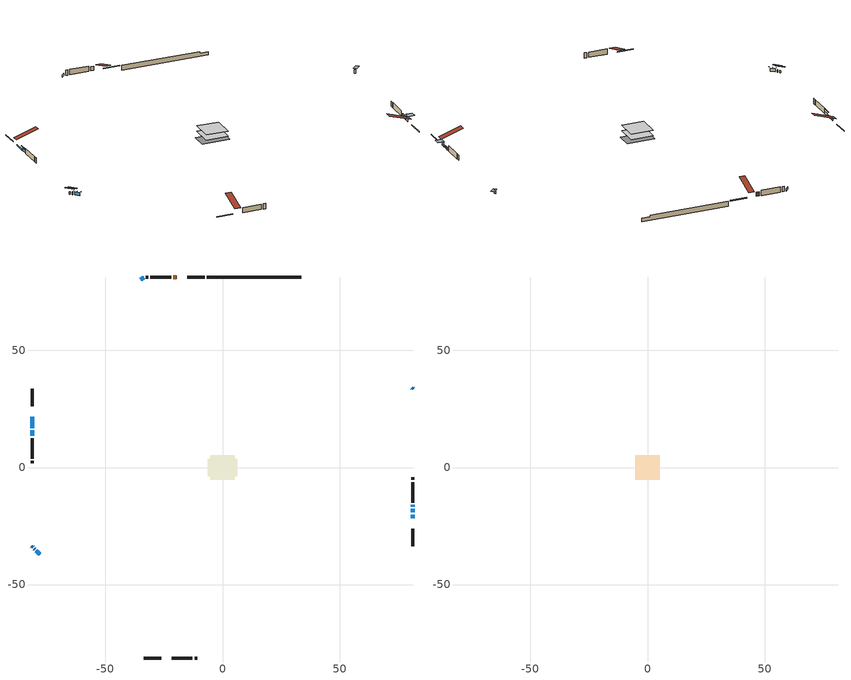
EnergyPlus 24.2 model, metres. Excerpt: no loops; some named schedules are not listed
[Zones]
conditioned space
 floor outside (Floor1 construction): -0.86,-0.86 -0.86,0.86 0.86,0.86 0.86,-0.86 z0.85
 floor adiabatic (AdiabaticFloorConstruction): -5.16,-5.16 -5.16,5.16 5.16,5.16 5.16,-5.16 z0.85
 floor foundation (Slab1 construction): -6.35,-3.74 -6.35,3.74 6.35,3.74 6.35,-3.74 z-1.37
 wall outside (RimJoist1 construction): -7.58,81.37 -15.15,81.37 / -33.7,-81.37 -26.14,-81.37 / -81.37,33.7 -81.37,26.14 / 81.37,-33.7 81.37,-26.14 z0.85:1.15
 wall outside (AdiabaticWallConstruction 1): -19.65,81.37 -21.06,81.37 z0.85:2.88
 wall outside (AdiabaticWallConstruction): -81.37,-33.7 -81.06,-34.01 z0.85:1.89; -81.37,21.64 -81.37,16.86 z0.85:1.46; -80.4,-34.66 -80.24,-34.83 z0.85:2.12; 81.37,33.7 80.97,34.1 z0.85:2.53; 81.37,-21.64 81.37,-20.11 z0.85:2.88; 81.37,-19.19 81.37,-17.66 / 81.37,-16.73 81.37,-15.97 z0.85:1.74; -33.7,81.37 -34.96,80.11 / -81.37,15.93 -81.37,13.49 z0.85:2.07; -79.58,-35.48 -77.97,-37.1 z0.85:2.25
 wall outside (Wall1 construction): -21.99,81.37 -30.77,81.37 / -21.64,-81.37 -12.86,-81.37 / -81.37,12.56 -81.37,3.78 / 81.37,-15.04 81.37,-6.26 z0.85:3.29
 wall outside (Wall2 construction): -31.7,81.37 -32.77,81.37 / -11.93,-81.37 -10.86,-81.37 / -81.37,2.86 -81.37,1.78 / 81.37,-5.33 81.37,-4.26 z0.85:3.29
 wall foundation (FoundationWall1 construction): -6.65,81.37,-1.37 -6.65,81.37,0.85 29.67,81.37,0.85 29.67,81.37,0.13 33.7,81.37,0.13 33.7,81.37,-1.37
 window (WindowConstruction 6): -81.37,-33.7 -81.06,-34.01 z0.85:1.89
 window (WindowConstruction 9): -81.37,21.64 -81.37,16.86 z0.85:1.46
 window (WindowConstruction 7): -80.4,-34.67 -80.24,-34.83 z0.85:2.12
 window (WindowConstruction 8): 81.37,33.7 80.97,34.1 z0.85:2.53
 window (WindowConstruction): 81.37,-21.64 81.37,-20.11 z0.85:2.88
 window (WindowConstruction 1): 81.37,-19.18 81.37,-17.66 z0.85:1.74
 window (WindowConstruction 2): 81.37,-16.73 81.37,-15.97 z0.85:1.74
 window (WindowConstruction 3): -33.7,81.37 -34.96,80.11 z0.85:2.07
 window (WindowConstruction 4): -79.58,-35.48 -77.97,-37.1 z0.85:2.25
 window (WindowConstruction 5): -81.37,15.93 -81.37,13.49 z0.85:2.07
 door (Door): -19.65,81.37 -21.06,81.37 z0.85:2.88
 ceiling adiabatic (AdiabaticFloorConstruction): 5.16,-5.16 5.16,5.16 -5.16,5.16 -5.16,-5.16 z0.85
attic - vented
 floor to conditioned space (Floor2 construction Reversed): -5.14,-5.14 -5.14,5.14 5.14,5.14 5.14,-5.14 z3.29
 roof outside (Roof1 construction): -18.72,81.37,3.29 -18.72,71.35,6.63 -16.08,71.35,6.63 -16.08,81.37,3.29; -22.57,-81.37,3.29 -22.57,-71.35,6.63 -25.21,-71.35,6.63 -25.21,-81.37,3.29; -81.37,22.57,3.29 -71.35,22.57,6.63 -71.35,25.21,6.63 -81.37,25.21,3.29; 81.37,-22.57,3.29 71.35,-22.57,6.63 71.35,-25.21,6.63 81.37,-25.21,3.29
shading: -79.71,-35.36 -82.72,-32.35 -83.09,-32.73 -80.08,-35.74 z3.8; -81.37,16.83 -81.37,21.67 -81.73,21.67 -81.73,16.83 z1.49; -78.84,-36.23 -81.8,-33.27 -82.18,-33.64 -79.21,-36.6 z4.1; 80.6,34.47 81.74,33.33 83.9,35.49 82.75,36.63 z3.06; 81.37,-19.58 81.37,-22.17 84.42,-22.17 84.42,-19.58 z3.41; 81.37,-17.36 81.37,-19.48 81.9,-19.48 81.9,-17.36 z2.04; 81.37,-15.67 81.37,-17.03 81.9,-17.03 81.9,-15.67 z2.04; -77.59,-37.48 -79.96,-35.11 -80.06,-35.22 -77.7,-37.58 z2.78; -81.37,12.58 -81.37,16.84 -81.73,16.84 -81.73,12.58 z2.98
[Building]
Building 1: Terrain=Suburbs
[Site:Location]
Montreal Intl AP_QC: Latitude {deg}=45.47; Longitude {deg}=-73.74; Time Zone {hr}=-5; Elevation {m}=36; Keep Site Location Information=Yes
[Site:GroundTemperature:Shallow]
2.07863, -0.316383, -0.508184, 0.628371, 5.19101, 9.73239, 13.6695, 16.1636, 16.3755, 14.347, 10.5102, 6.10817
[Site:WaterMainsTemperature]
Calculation Method=Schedule; Temperature Schedule=mains temperature schedule
[Material] Roughness=Rough; Thermal Absorptance=0.9
Name | Thickness {m} | Conductivity {W/m-K} | Density {kg/m3} | Specific Heat {J/kg-K} | Solar Absorptance | Visible Absorptance
asphalt or fiberglass shingles | 0.00635 | 0.162714 | 1121.4 | 1465.45 | 0.4 | 0.4
ceiling loosefill ins | 0.0846667 | 0.0480833 | 16.02 | 1046.75 | 0.7 | 0.7
ceiling stud and cavity | 0.1397 | 0.0967526 | 65.682 | 1177.47 | 0.7 | 0.7
concrete 4.0 in. | 0.1016 | 1.803125 | 2242.8 | 837.4 | 0.7 | 0.7
concrete 8.0 in. | 0.2032 | 1.803125 | 2242.8 | 837.4 | 0.7 | 0.7
door material | 0.04445 | 0.053851 | 512.64 | 1214.23 | 0.7 | 0.7
exterior vertical ins | 0.0474939 | 0.029427 | 32.04 | 1214.23 | 0.7 | 0.7
floor covering | 0.0127 | 0.0433444 | 54.468 | 1339.84 | 0.6 | 0.6
floor rigid ins | 0.051816 | 0.029427 | 32.04 | 1214.23 | 0.7 | 0.7
floor rigid ins 1; wall rigid ins | 0.512978 | 0.029427 | 32.04 | 1214.23 | 0.7 | 0.7
floor stud and cavity | 0.1397 | 0.460737 | 92.3553 | 1139.71 | 0.7 | 0.7
floor stud and cavity 1 | 0.1397 | 1.75129 | 37.0049 | 1207.88 | 0.7 | 0.7
furniture material conditioned space 1 | 0.1524 | 0.115458 | 640.8 | 1214.23 | 0.6 | 0.6
gypsum board | 0.0127 | 0.160291 | 801 | 837.4 | 0.6 | 0.6
gypsum board 1 | 0.0127 | 0.160291 | 801 | 837.4 | 0.7 | 0.7
osb sheathing 0.5 in. | 0.0127 | 0.115458 | 512.64 | 1214.23 | 0.7 | 0.7
osb sheathing 0.75 in. | 0.01905 | 0.115458 | 512.64 | 1214.23 | 0.7 | 0.7
osb sheathing 2.0 in. | 0.0508 | 0.115458 | 512.64 | 1214.23 | 0.7 | 0.7
rim joist stud and cavity | 0.0508 | 0.029095 | 125.044 | 1163.47 | 0.6 | 0.6
wall stud and cavity | 0.1397 | 0.0934493 | 139.0536 | 1170.24 | 0.7 | 0.7
wall stud and cavity 1 | 0.1397 | 0.14582 | 139.0536 | 1170.24 | 0.7 | 0.7
wall stud and cavity 2 | 0.0889 | 0.380278 | 52.3479 | 1209.89 | 0.7 | 0.7
wall stud and cavity 3 | 0.0889 | 0.391764 | 83.0341 | 1211.67 | 0.7 | 0.7
wood siding | 0.0254 | 0.102417 | 544.68 | 1172.36 | 0.4 | 0.4
wood siding 1; wood siding 2; wood siding 3 | 0.0254 | 0.102417 | 544.68 | 1172.36 | 0.7 | 0.7
[WindowMaterial:SimpleGlazingSystem]
Name | U-Factor {W/m2-K} | Solar Heat Gain Coefficient
WindowMaterial | 2.14288 | 0.54
WindowMaterial 1 | 3.06555 | 0.59
WindowMaterial 2 | 3.083154 | 0.53
WindowMaterial 3 | 3.04795 | 0.68
WindowMaterial 4 | 3.03943 | 0.65
WindowMaterial 5 | 3.05874 | 0.6
WindowMaterial 6 | 3.120061 | 0.58
WindowMaterial 7 | 3.20069 | 0.47
WindowMaterial 8 | 2.38022 | 0.58
WindowMaterial 9 | 3.11098 | 0.49
[Construction]
AdiabaticFloorConstruction: floor stud and cavity 1, floor rigid ins 1, osb sheathing 0.75 in., floor covering
AdiabaticWallConstruction: wood siding 2, wall rigid ins, wall stud and cavity 2, gypsum board
AdiabaticWallConstruction 1: wood siding 3, wall rigid ins, wall stud and cavity 2, gypsum board
Door: door material
Floor1 construction: floor stud and cavity, floor rigid ins, osb sheathing 0.75 in., floor covering
Floor2 construction Reversed: gypsum board, ceiling stud and cavity, ceiling loosefill ins
FoundationWall1 construction: concrete 8.0 in., gypsum board 1
furniture construction conditioned space 1: furniture material conditioned space 1
PartitionWallConstruction: gypsum board, wall stud and cavity 3, gypsum board
RimJoist1 construction: wood siding 1, osb sheathing 2.0 in., rim joist stud and cavity
Roof1 construction: asphalt or fiberglass shingles
Slab1 construction: concrete 4.0 in.
Wall1 construction: wood siding, osb sheathing 0.5 in., wall stud and cavity, gypsum board
Wall2 construction: wood siding, osb sheathing 0.5 in., wall stud and cavity 1, gypsum board
WindowConstruction: WindowMaterial
WindowConstruction 1: WindowMaterial 1
WindowConstruction 2: WindowMaterial 2
WindowConstruction 3: WindowMaterial 3
WindowConstruction 4: WindowMaterial 4
WindowConstruction 5: WindowMaterial 5
WindowConstruction 6: WindowMaterial 6
WindowConstruction 7: WindowMaterial 7
WindowConstruction 8: WindowMaterial 8
WindowConstruction 9: WindowMaterial 9
[Zone] Multiplier=1; Part of Total Floor Area=Yes
Name | Volume {m3}
attic - vented | 57.3721
conditioned space | 468.2
[Space]
Name | Zone | Volume {m3}
attic - vented 1 | attic - vented | 57.3721
conditioned space 1 | conditioned space | 468.2
[ZoneInfiltration:EffectiveLeakageArea]
infil attic - vented 1: Zone or Space=attic - vented 1; Schedule=Always On Discrete; Effective Air Leakage Area {cm2}=4232.8; Stack Coefficient=0.000232245; Wind Coefficient=1.02966e-05
[ZoneMixing]
whole house fan mix: Zone or Space=attic - vented; Schedule=Always On Continuous; Design Flow Rate Calculation Method=Flow/Zone; Design Flow Rate {m3/s}=0; Source Zone or Space=conditioned space
[SurfaceProperty:ExposedFoundationPerimeter]
Slab1: Exposed Perimeter Calculation Method=TotalExposedPerimeter; Total Exposed Perimeter {m}=40.356
[InternalMass] Zone or ZoneList=conditioned space; Space or SpaceList=conditioned space 1
Name | Construction | Surface Area {m2}
furniture mass conditioned space 1 | furniture construction conditioned space 1 | 81.8561
partition wall mass | PartitionWallConstruction | 204.64
[Lights]
interior lighting: Zone or ZoneList or Space or SpaceList=conditioned space 1; Schedule=interior lighting schedule; Design Level Calculation Method=LightingLevel; Lighting Level {W}=343.2; Return Air Fraction=0; Fraction Radiant=0.6; Fraction Visible=0.2; Fraction Replaceable=1
[People]
occupants: Zone or ZoneList or Space or SpaceList=conditioned space 1; Number of People Schedule=occupants schedule; Number of People Calculation Method=People; Number of People=3; Fraction Radiant=0.314171; Sensible Heat Fraction=0.56303; Activity Level Schedule=occupants activity schedule; Carbon Dioxide Generation Rate {m3/s-W}=0; Enable ASHRAE 55 Comfort Warnings=No; Mean Radiant Temperature Calculation Type=EnclosureAveraged
[ElectricEquipment] Zone or ZoneList or Space or SpaceList=conditioned space 1; Design Level Calculation Method=EquipmentLevel
Name | Schedule | Design Level {W} | Fraction Latent | Fraction Radiant | Fraction Lost
clothes dryer | clothes dryer schedule | 140.772 | 0.015 | 0.081 | 0.85
clothes washer | clothes washer schedule | 32.1985 | 0.03 | 0.162 | 0.7
cooking range | cooking range schedule | 215.147 | 0.08 | 0.432 | 0.2
dishwasher | dishwasher schedule | 66.8632 | 0.3 | 0.18 | 0.4
fridge | fridge schedule | 72.9452 | 0 | 0.6 | 0
mech vent bath fan 0 | mech vent bath fan 0 schedule | 50.2 | 0 | 0 | 1
mech vent house fan | mech vent house fan schedule | 0 | 0 | 0 | 1
mech vent house fan cfis | mech vent house fan cfis schedule | 0 | 0 | 0 | 0
misc plug loads | misc plug loads schedule | 494.7 | 0.045 | 0.513 | 0.1
whole house fan | Always On Discrete | 0 | 0 | 0 | 1
[OtherEquipment] Zone or ZoneList or Space or SpaceList=conditioned space 1; Design Level Calculation Method=EquipmentLevel
Name | Fuel Type | Schedule | Design Level {W} | Fraction Latent | Fraction Radiant | Fraction Lost
clothes dryer 1 | Electricity | clothes dryer schedule | 0 | 0.015 | 0.081 | 0.85
cooking range 1 | Electricity | cooking range schedule | 0 | 0.08 | 0.432 | 0.2
general water use latent | None | general water use schedule | 62.594 | 1 | 0 | 0
general water use sensible | None | general water use schedule | -61.6891 | 0 | 0.6 | 0
mech vent house fan latent load | None | Always On Discrete | 0 | 1 | 0 | 0
mech vent house fan sensible load | None | Always On Discrete | 0 | 0 | 0 | 0
water heater energy adjustment1 | NaturalGas | Always On Discrete | 0.01 | 0 | 0 | 1
[ZoneInfiltration:DesignFlowRate] Zone or ZoneList or Space or SpaceList=conditioned space 1; Schedule=Always On Discrete; Design Flow Rate Calculation Method=Flow/Zone; Design Flow Rate {m3/s}=0
infil flow; natural vent flow; whole house fan flow
[AvailabilityManager:Scheduled]
central ac and furnace airloop Availability Manager: Schedule=Always On Discrete
[Foundation:Kiva]
Foundation Kiva 1: Initial Indoor Air Temperature {C}=18; Wall Height Above Grade {m}=0.849996; Wall Depth Below Slab {m}=0.2032; Custom Block Material Name 1=exterior vertical ins; Custom Block Depth 1 {m}=2.22001; Custom Block X Position 1 {m}=0.2159; Custom Block Z Position 1 {m}=0
[Foundation:Kiva:Settings]
Soil Conductivity {W/m-K}=0.849921; Soil Density {kg/m3}=1842.3; Soil Specific Heat {J/kg-K}=418.7; Ground Solar Absorptivity=0.9; Ground Thermal Absorptivity=0.9; Ground Surface Roughness {m}=0.03; Far-Field Width {m}=40; Deep-Ground Boundary Condition=ZeroFlux; Deep-Ground Depth {m}=40; Minimum Cell Dimension {m}=0.2; Maximum Cell Growth Coefficient=3; Simulation Timestep=Timestep
[Exterior:Lights]
exterior lighting: Schedule=exterior lighting schedule; Design Level {W}=75.6
[EnergyManagementSystem:GlobalVariable]
central_ac_and_furnace_airloop_Fan_RTF
infil_program_Qfan
infil_program_Qinf
natural_vent_program_Qnv
natural_vent_program_Qwhf
[EnergyManagementSystem:Sensor]
Name | Output:Variable or Output:Meter Index Key | Output:Variable or Output:Meter
airflow_gain | infil flow | Infiltration Sensible Heat Gain Energy
airflow_gain_1 | natural vent flow | Infiltration Sensible Heat Gain Energy
airflow_gain_2 | whole house fan flow | Infiltration Sensible Heat Gain Energy
airflow_loss | infil flow | Infiltration Sensible Heat Loss Energy
airflow_loss_1 | natural vent flow | Infiltration Sensible Heat Loss Energy
airflow_loss_2 | whole house fan flow | Infiltration Sensible Heat Loss Energy
clg_load_cond |  | Cooling:EnergyTransfer:Zone:CONDITIONED SPACE
clg_sp_s; clg_sp_s_1 | cooling setpoint | Schedule Value
clothes_dryer_exhaust_0_sch_s | clothes dryer exhaust 0 schedule | Schedule Value
cool_season | cooling season schedule | Schedule Value
htg_load_cond |  | Heating:EnergyTransfer:Zone:CONDITIONED SPACE
htg_sp_s; htg_sp_s_1 | heating setpoint | Schedule Value
ig_ee_conv | clothes dryer | Electric Equipment Convective Heating Energy
ig_ee_conv_2 | cooking range | Electric Equipment Convective Heating Energy
ig_ee_conv_4 | fridge | Electric Equipment Convective Heating Energy
ig_ee_conv_5 | misc plug loads | Electric Equipment Convective Heating Energy
ig_ee_conv_6 | whole house fan | Electric Equipment Convective Heating Energy
ig_ee_rad | clothes dryer | Electric Equipment Radiant Heating Energy
ig_ee_rad_2 | cooking range | Electric Equipment Radiant Heating Energy
ig_ee_rad_4 | fridge | Electric Equipment Radiant Heating Energy
ig_ee_rad_5 | misc plug loads | Electric Equipment Radiant Heating Energy
ig_ee_rad_6 | whole house fan | Electric Equipment Radiant Heating Energy
ig_lgt_conv | interior lighting | Lights Convective Heating Energy
ig_lgt_rad | interior lighting | Lights Radiant Heating Energy
ig_lgt_vis | interior lighting | Lights Visible Radiation Heating Energy
ig_oe_conv | clothes dryer 1 | Other Equipment Convective Heating Energy
ig_oe_conv_1 | cooking range 1 | Other Equipment Convective Heating Energy
ig_oe_conv_2 | general water use latent | Other Equipment Convective Heating Energy
ig_oe_conv_3 | general water use sensible | Other Equipment Convective Heating Energy
ig_oe_conv_4 | water heater energy adjustment1 | Other Equipment Convective Heating Energy
ig_oe_rad | clothes dryer 1 | Other Equipment Radiant Heating Energy
ig_oe_rad_1 | cooking range 1 | Other Equipment Radiant Heating Energy
ig_oe_rad_2 | general water use latent | Other Equipment Radiant Heating Energy
ig_oe_rad_3 | general water use sensible | Other Equipment Radiant Heating Energy
ig_oe_rad_4 | water heater energy adjustment1 | Other Equipment Radiant Heating Energy
ig_ppl_conv | occupants | People Convective Heating Energy
ig_ppl_rad | occupants | People Radiant Heating Energy
im_conv | furniture mass conditioned space 1 | Surface Inside Face Convection Heat Gain Energy
im_conv_1 | partition wall mass | Surface Inside Face Convection Heat Gain Energy
im_ig | furniture mass conditioned space 1 | Surface Inside Face Internal Gains Radiation Heat Gain Energy
im_ig_1 | partition wall mass | Surface Inside Face Internal Gains Radiation Heat Gain Energy
im_lgt | furniture mass conditioned space 1 | Surface Inside Face Lights Radiation Heat Gain Energy
im_lgt_1 | partition wall mass | Surface Inside Face Lights Radiation Heat Gain Energy
im_sol | furniture mass conditioned space 1 | Surface Inside Face Solar Radiation Heat Gain Energy
im_sol_1 | partition wall mass | Surface Inside Face Solar Radiation Heat Gain Energy
im_surf | furniture mass conditioned space 1 | Surface Inside Face Net Surface Thermal Radiation Heat Gain Energy
im_surf_1 | partition wall mass | Surface Inside Face Net Surface Thermal Radiation Heat Gain Energy
mech_vent_bath_fan_0_sch_s | mech vent bath fan 0 schedule | Schedule Value
mv_conv | mech vent bath fan 0 | Electric Equipment Convective Heating Energy
mv_conv_1 | mech vent house fan | Electric Equipment Convective Heating Energy
mv_conv_2 | mech vent house fan cfis | Electric Equipment Convective Heating Energy
mv_conv_3 | mech vent house fan latent load | Other Equipment Convective Heating Energy
mv_conv_4 | mech vent house fan sensible load | Other Equipment Convective Heating Energy
mv_rad | mech vent bath fan 0 | Electric Equipment Radiant Heating Energy
mv_rad_1 | mech vent house fan | Electric Equipment Radiant Heating Energy
mv_rad_2 | mech vent house fan cfis | Electric Equipment Radiant Heating Energy
mv_rad_3 | mech vent house fan latent load | Other Equipment Radiant Heating Energy
mv_rad_4 | mech vent house fan sensible load | Other Equipment Radiant Heating Energy
natural_vent_s | natural vent schedule | Schedule Value
out_pb_s |  | Site Outdoor Air Barometric Pressure
out_wt_s |  | Site Outdoor Air Humidity Ratio
site_vw_s |  | Site Wind Speed
ss_back_out | Window1 | Surface Window Shortwave from Zone Back Out Window Heat Transfer Rate
ss_back_out_1 | Window11 | Surface Window Shortwave from Zone Back Out Window Heat Transfer Rate
ss_back_out_2 | Window2 | Surface Window Shortwave from Zone Back Out Window Heat Transfer Rate
ss_back_out_3 | Window3 | Surface Window Shortwave from Zone Back Out Window Heat Transfer Rate
ss_back_out_4 | Window4 | Surface Window Shortwave from Zone Back Out Window Heat Transfer Rate
ss_back_out_5 | Window5 | Surface Window Shortwave from Zone Back Out Window Heat Transfer Rate
ss_back_out_6 | Window6 | Surface Window Shortwave from Zone Back Out Window Heat Transfer Rate
ss_back_out_7 | Window7 | Surface Window Shortwave from Zone Back Out Window Heat Transfer Rate
ss_back_out_8 | Window8 | Surface Window Shortwave from Zone Back Out Window Heat Transfer Rate
ss_back_out_9 | Window9 | Surface Window Shortwave from Zone Back Out Window Heat Transfer Rate
ss_conv | Door1 | Surface Inside Face Convection Heat Gain Energy
ss_conv_1 | Window1 | Surface Inside Face Convection Heat Gain Energy
ss_conv_10 | Window9 | Surface Inside Face Convection Heat Gain Energy
ss_conv_2 | Window11 | Surface Inside Face Convection Heat Gain Energy
ss_conv_3 | Window2 | Surface Inside Face Convection Heat Gain Energy
ss_conv_4 | Window3 | Surface Inside Face Convection Heat Gain Energy
ss_conv_5 | Window4 | Surface Inside Face Convection Heat Gain Energy
ss_conv_6 | Window5 | Surface Inside Face Convection Heat Gain Energy
ss_conv_7 | Window6 | Surface Inside Face Convection Heat Gain Energy
ss_conv_8 | Window7 | Surface Inside Face Convection Heat Gain Energy
ss_conv_9 | Window8 | Surface Inside Face Convection Heat Gain Energy
ss_ig | Door1 | Surface Inside Face Internal Gains Radiation Heat Gain Energy
ss_ig_1 | Window1 | Surface Inside Face Internal Gains Radiation Heat Gain Energy
ss_ig_10 | Window9 | Surface Inside Face Internal Gains Radiation Heat Gain Energy
ss_ig_2 | Window11 | Surface Inside Face Internal Gains Radiation Heat Gain Energy
ss_ig_3 | Window2 | Surface Inside Face Internal Gains Radiation Heat Gain Energy
ss_ig_4 | Window3 | Surface Inside Face Internal Gains Radiation Heat Gain Energy
ss_ig_5 | Window4 | Surface Inside Face Internal Gains Radiation Heat Gain Energy
ss_ig_6 | Window5 | Surface Inside Face Internal Gains Radiation Heat Gain Energy
ss_ig_7 | Window6 | Surface Inside Face Internal Gains Radiation Heat Gain Energy
ss_ig_8 | Window7 | Surface Inside Face Internal Gains Radiation Heat Gain Energy
ss_ig_9 | Window8 | Surface Inside Face Internal Gains Radiation Heat Gain Energy
ss_lgt | Door1 | Surface Inside Face Lights Radiation Heat Gain Energy
ss_sol | Door1 | Surface Inside Face Solar Radiation Heat Gain Energy
ss_surf | Door1 | Surface Inside Face Net Surface Thermal Radiation Heat Gain Energy
ss_surf_1 | Window1 | Surface Inside Face Net Surface Thermal Radiation Heat Gain Energy
ss_surf_10 | Window9 | Surface Inside Face Net Surface Thermal Radiation Heat Gain Energy
ss_surf_2 | Window11 | Surface Inside Face Net Surface Thermal Radiation Heat Gain Energy
ss_surf_3 | Window2 | Surface Inside Face Net Surface Thermal Radiation Heat Gain Energy
ss_surf_4 | Window3 | Surface Inside Face Net Surface Thermal Radiation Heat Gain Energy
ss_surf_5 | Window4 | Surface Inside Face Net Surface Thermal Radiation Heat Gain Energy
ss_surf_6 | Window5 | Surface Inside Face Net Surface Thermal Radiation Heat Gain Energy
ss_surf_7 | Window6 | Surface Inside Face Net Surface Thermal Radiation Heat Gain Energy
ss_surf_8 | Window7 | Surface Inside Face Net Surface Thermal Radiation Heat Gain Energy
ss_surf_9 | Window8 | Surface Inside Face Net Surface Thermal Radiation Heat Gain Energy
ss_trans_in | Window1 | Surface Window Transmitted Solar Radiation Rate
ss_trans_in_1 | Window11 | Surface Window Transmitted Solar Radiation Rate
ss_trans_in_2 | Window2 | Surface Window Transmitted Solar Radiation Rate
ss_trans_in_3 | Window3 | Surface Window Transmitted Solar Radiation Rate
ss_trans_in_4 | Window4 | Surface Window Transmitted Solar Radiation Rate
ss_trans_in_5 | Window5 | Surface Window Transmitted Solar Radiation Rate
ss_trans_in_6 | Window6 | Surface Window Transmitted Solar Radiation Rate
ss_trans_in_7 | Window7 | Surface Window Transmitted Solar Radiation Rate
ss_trans_in_8 | Window8 | Surface Window Transmitted Solar Radiation Rate
ss_trans_in_9 | Window9 | Surface Window Transmitted Solar Radiation Rate
ss_trans_out | Window1 | Surface Inside Face Initial Transmitted Diffuse Transmitted Out Window Solar Radiation Rate
ss_trans_out_1 | Window11 | Surface Inside Face Initial Transmitted Diffuse Transmitted Out Window Solar Radiation Rate
ss_trans_out_2 | Window2 | Surface Inside Face Initial Transmitted Diffuse Transmitted Out Window Solar Radiation Rate
ss_trans_out_3 | Window3 | Surface Inside Face Initial Transmitted Diffuse Transmitted Out Window Solar Radiation Rate
ss_trans_out_4 | Window4 | Surface Inside Face Initial Transmitted Diffuse Transmitted Out Window Solar Radiation Rate
ss_trans_out_5 | Window5 | Surface Inside Face Initial Transmitted Diffuse Transmitted Out Window Solar Radiation Rate
ss_trans_out_6 | Window6 | Surface Inside Face Initial Transmitted Diffuse Transmitted Out Window Solar Radiation Rate
ss_trans_out_7 | Window7 | Surface Inside Face Initial Transmitted Diffuse Transmitted Out Window Solar Radiation Rate
ss_trans_out_8 | Window8 | Surface Inside Face Initial Transmitted Diffuse Transmitted Out Window Solar Radiation Rate
ss_trans_out_9 | Window9 | Surface Inside Face Initial Transmitted Diffuse Transmitted Out Window Solar Radiation Rate
s_conv | Floor1 | Surface Inside Face Convection Heat Gain Energy
s_conv_1 | Floor2 | Surface Inside Face Convection Heat Gain Energy
s_conv_10 | Wall1:0 | Surface Inside Face Convection Heat Gain Energy
s_conv_11 | Wall1:180 | Surface Inside Face Convection Heat Gain Energy
s_conv_12 | Wall1:270 | Surface Inside Face Convection Heat Gain Energy
s_conv_13 | Wall1:90 | Surface Inside Face Convection Heat Gain Energy
s_conv_14 | Wall2:0 | Surface Inside Face Convection Heat Gain Energy
s_conv_15 | Wall2:180 | Surface Inside Face Convection Heat Gain Energy
s_conv_16 | Wall2:270 | Surface Inside Face Convection Heat Gain Energy
s_conv_17 | Wall2:90 | Surface Inside Face Convection Heat Gain Energy
s_conv_2 | FoundationWall1 | Surface Inside Face Convection Heat Gain Energy
s_conv_3 | inferred conditioned ceiling | Surface Inside Face Convection Heat Gain Energy
s_conv_4 | inferred conditioned floor | Surface Inside Face Convection Heat Gain Energy
s_conv_5 | RimJoist1:0 | Surface Inside Face Convection Heat Gain Energy
s_conv_6 | RimJoist1:180 | Surface Inside Face Convection Heat Gain Energy
s_conv_7 | RimJoist1:270 | Surface Inside Face Convection Heat Gain Energy
s_conv_8 | RimJoist1:90 | Surface Inside Face Convection Heat Gain Energy
s_conv_9 | Slab1 | Surface Inside Face Convection Heat Gain Energy
s_ig | Floor1 | Surface Inside Face Internal Gains Radiation Heat Gain Energy
s_ig_1 | Floor2 | Surface Inside Face Internal Gains Radiation Heat Gain Energy
s_ig_10 | Wall1:0 | Surface Inside Face Internal Gains Radiation Heat Gain Energy
s_ig_11 | Wall1:180 | Surface Inside Face Internal Gains Radiation Heat Gain Energy
s_ig_12 | Wall1:270 | Surface Inside Face Internal Gains Radiation Heat Gain Energy
s_ig_13 | Wall1:90 | Surface Inside Face Internal Gains Radiation Heat Gain Energy
s_ig_14 | Wall2:0 | Surface Inside Face Internal Gains Radiation Heat Gain Energy
s_ig_15 | Wall2:180 | Surface Inside Face Internal Gains Radiation Heat Gain Energy
s_ig_16 | Wall2:270 | Surface Inside Face Internal Gains Radiation Heat Gain Energy
s_ig_17 | Wall2:90 | Surface Inside Face Internal Gains Radiation Heat Gain Energy
s_ig_2 | FoundationWall1 | Surface Inside Face Internal Gains Radiation Heat Gain Energy
